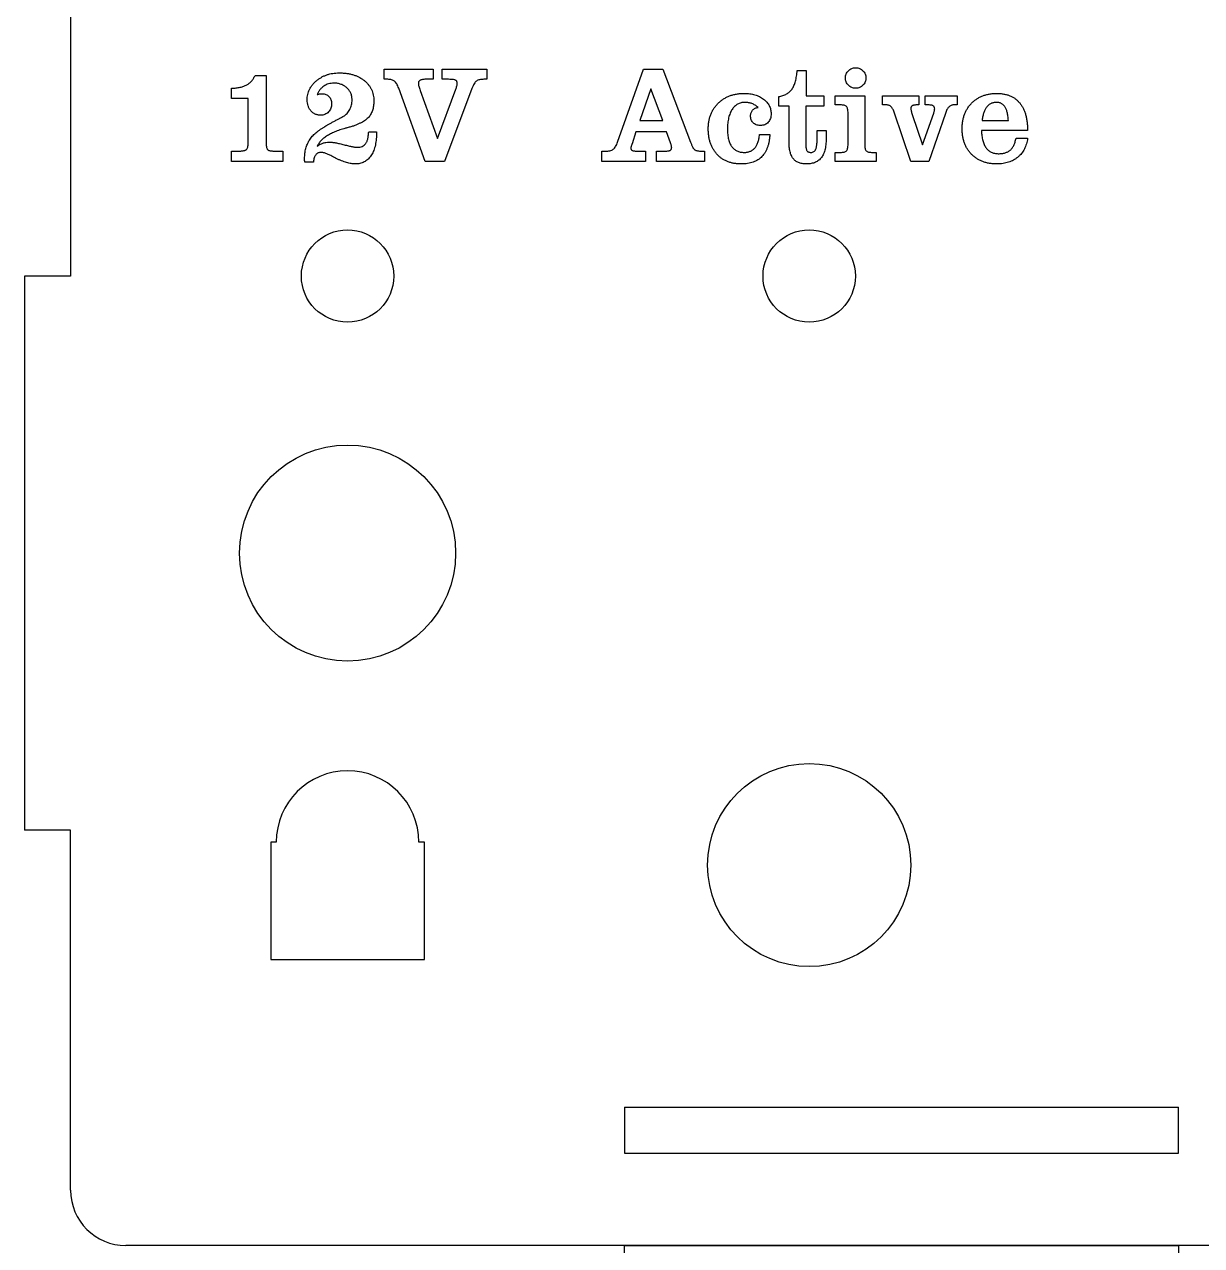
# Model space of a CAD drawing. Header units: millimetres. Extents: x 9 to 348, y 407 to 812.
# Drawn here: x 8.9 to 72.7, y 547.4 to 613.5 of the extents above; entities that cross this region are included whole.
import ezdxf

# ---------------------------------------------------------------- set-up
doc = ezdxf.new("R2010")
doc.units = ezdxf.units.MM

# ---------------------------------------------------------------- blocks, each defined once
blk = doc.blocks.new('7-Box Middle')
at = {"color": 179, "linetype": 'Continuous', "lineweight": 25}
for p, q in [((32.5, 67.5), (32.5, 70)), ((32.5, 70), (62.5, 70)), ((62.5, 70), (62.5, 67.5))]:
    blk.add_line(p, q, dxfattribs=at)
blk = doc.blocks.new('6-Box Front')
at = {"color": 179, "linetype": 'Continuous', "lineweight": 25}
for p, q in [((2.5, 67.5), (2.5, 52.5)), ((19.479, 63.709), (22.127, 63.709)), ((19.479, 63.153), (19.479, 63.709)), ((22.127, 63.709), (22.127, 63.153)), ((22.629, 63.709), (25.035, 63.709)), ((22.629, 63.153), (22.629, 63.709)), ((25.035, 63.709), (25.035, 63.153)), ((32.126, 59.756), (33.523, 63.709)), ((33.523, 63.709), (34.574, 63.709)), ((34.574, 63.709), (36.069, 59.756)), ((41.846, 63.639), (42.326, 63.639)), ((42.326, 63.639), (42.326, 62.25)), ((12.492, 63.361), (13.09, 63.361)), ((13.09, 63.361), (13.09, 59.693)), ((19.679, 63.153), (19.479, 63.153)), ((22.127, 63.153), (21.738, 63.153)), ((22.963, 63.153), (22.629, 63.153)), ((25.035, 63.153), (24.884, 63.153)), ((11.215, 62.111), (11.215, 62.667)), ((21.701, 58.709), (20.267, 62.671)), ((21.426, 62.555), (22.361, 59.955)), ((22.361, 59.955), (23.362, 62.614)), ((24.236, 62.657), (22.743, 58.709)), ((33.917, 62.636), (33.326, 60.931)), ((34.566, 60.931), (33.917, 62.636)), ((40.852, 61.695), (40.852, 62.216)), ((42.326, 62.25), (43.283, 62.25)), ((43.283, 62.25), (43.283, 61.695)), ((43.908, 62.25), (45.505, 62.25)), ((43.908, 61.764), (43.908, 62.25)), ((45.505, 62.25), (45.505, 59.652)), ((46.477, 62.25), (48.427, 62.25)), ((46.477, 61.764), (46.477, 62.25)), ((48.427, 62.25), (48.427, 61.764)), ((48.778, 62.25), (50.505, 62.25)), ((48.778, 61.764), (48.778, 62.25)), ((50.505, 62.25), (50.505, 61.764)), ((12.118, 62.111), (11.215, 62.111)), ((12.118, 59.708), (12.118, 62.111)), ((41.408, 61.695), (40.852, 61.695)), ((41.408, 59.775), (41.408, 61.695)), ((42.31, 61.695), (42.31, 59.662)), ((43.283, 61.695), (42.31, 61.695)), ((44.193, 61.764), (43.908, 61.764)), ((46.695, 61.764), (46.477, 61.764)), ((48.427, 61.764), (48.304, 61.764)), ((48.962, 61.764), (48.778, 61.764)), ((50.505, 61.764), (50.321, 61.764)), ((33.326, 60.931), (34.566, 60.931)), ((44.602, 59.652), (44.602, 61.312)), ((48.005, 58.709), (47.095, 61.381)), ((48.075, 61.252), (48.641, 59.608)), ((48.641, 59.608), (49.244, 61.322)), ((49.871, 61.307), (48.977, 58.709)), ((51.859, 60.931), (53.283, 60.931)), ((17.485, 60.526), (17.463, 60.523)), ((18.646, 60.306), (19.062, 60.306)), ((19.062, 60.306), (19.062, 60.212)), ((33.119, 60.306), (32.903, 59.667)), ((34.77, 60.306), (33.119, 60.306)), ((34.986, 59.708), (34.77, 60.306)), ((42.935, 60.375), (43.412, 60.375)), ((42.935, 60.165), (42.935, 60.375)), ((54.324, 60.375), (51.824, 60.375)), ((39.81, 60.167), (40.366, 60.167)), ((53.699, 59.959), (54.324, 59.959)), ((11.215, 59.264), (11.545, 59.264)), ((11.215, 58.709), (11.215, 59.264)), ((13.611, 59.264), (13.993, 59.264)), ((13.993, 59.264), (13.993, 58.709)), ((31.269, 59.264), (31.459, 59.264)), ((31.269, 58.709), (31.269, 59.264)), ((33.246, 59.264), (33.633, 59.264)), ((33.633, 59.264), (33.633, 58.709)), ((34.231, 59.264), (34.636, 59.264)), ((34.231, 58.709), (34.231, 59.264)), ((36.674, 59.264), (36.824, 59.264)), ((36.824, 59.264), (36.824, 58.709)), ((43.908, 59.195), (44.193, 59.195)), ((43.908, 58.709), (43.908, 59.195)), ((45.927, 59.195), (46.13, 59.195)), ((46.13, 59.195), (46.13, 58.709)), ((13.993, 58.709), (11.215, 58.709)), ((15.65, 58.672), (15.183, 58.672)), ((22.743, 58.709), (21.701, 58.709)), ((33.633, 58.709), (31.269, 58.709)), ((36.824, 58.709), (34.231, 58.709)), ((46.13, 58.709), (43.908, 58.709)), ((48.977, 58.709), (48.005, 58.709)), ((0, 52.5), (0, 22.5)), ((2.5, 52.5), (0, 52.5)), ((2.5, 22.5), (0, 22.5)), ((2.5, 3), (2.5, 22.5)), ((13.64, 21.85), (13.34, 21.85)), ((13.34, 21.85), (13.34, 15.5)), ((21.66, 21.85), (21.36, 21.85)), ((21.66, 15.5), (21.66, 21.85)), ((13.34, 15.5), (21.66, 15.5)), ((32.5, 7.5), (62.5, 7.5)), ((32.5, 7.5), (32.5, 5)), ((62.5, 5), (62.5, 7.5)), ((32.5, 5), (62.5, 5)), ((209.5, 0), (5.5, 0))]:
    blk.add_line(p, q, dxfattribs=at)
for centre, radius in [((17.5, 52.5), 2.5), ((42.5, 52.5), 2.5), ((17.5, 37.5), 5.85), ((42.5, 20.605), 5.5)]:
    blk.add_circle(centre, radius, dxfattribs=at)
for centre, radius, start, end in [((17.5, 21.85), 3.86, 0, 180), ((5.5, 3), 3, 180, 270)]:
    blk.add_arc(centre, radius, start, end, dxfattribs=at)
for points, knots in [([(15.312, 62.046), (15.314, 62.096), (15.316, 62.193), (15.341, 62.336), (15.38, 62.473), (15.437, 62.604), (15.506, 62.732), (15.594, 62.852), (15.697, 62.967), (15.813, 63.075), (15.941, 63.174), (16.078, 63.261), (16.222, 63.336), (16.373, 63.397), (16.532, 63.444), (16.698, 63.475), (16.87, 63.497), (16.988, 63.499), (17.048, 63.5)], [0, 0, 0, 0, 0.058751, 0.116058, 0.172177, 0.228826, 0.285982, 0.345011, 0.40581, 0.469604, 0.534496, 0.598886, 0.662945, 0.727596, 0.792845, 0.859685, 0.928769, 1, 1, 1, 1]), ([(17.048, 63.5), (17.117, 63.499), (17.253, 63.497), (17.451, 63.477), (17.638, 63.445), (17.815, 63.4), (17.981, 63.339), (18.137, 63.268), (18.281, 63.182), (18.413, 63.084), (18.533, 62.976), (18.638, 62.859), (18.727, 62.732), (18.798, 62.596), (18.856, 62.453), (18.895, 62.301), (18.92, 62.14), (18.922, 62.03), (18.924, 61.974)], [0, 0, 0, 0, 0.07662, 0.149568, 0.21921, 0.286349, 0.350824, 0.413282, 0.474984, 0.535455, 0.594751, 0.652387, 0.70882, 0.764849, 0.821067, 0.878826, 0.938112, 1, 1, 1, 1]), ([(40.852, 62.216), (40.891, 62.223), (40.968, 62.238), (41.078, 62.272), (41.181, 62.31), (41.275, 62.358), (41.361, 62.413), (41.439, 62.477), (41.51, 62.546), (41.573, 62.626), (41.628, 62.715), (41.678, 62.814), (41.722, 62.924), (41.758, 63.046), (41.789, 63.178), (41.815, 63.322), (41.835, 63.477), (41.842, 63.584), (41.846, 63.639)], [0, 0, 0, 0, 0.06266, 0.1224482, 0.1795674, 0.2348911, 0.2882504, 0.3402744, 0.3920378, 0.4441483, 0.4984646, 0.556326, 0.6179705, 0.6843899, 0.754997, 0.831688, 0.9129121, 1, 1, 1, 1]), ([(44.463, 63.226), (44.465, 63.263), (44.468, 63.337), (44.5, 63.441), (44.55, 63.537), (44.619, 63.621), (44.702, 63.691), (44.798, 63.741), (44.902, 63.773), (44.976, 63.776), (45.013, 63.778)], [0, 0, 0, 0, 0.1291634, 0.25289, 0.3741448, 0.5001895, 0.6252709, 0.74711, 0.8708366, 1, 1, 1, 1]), ([(45.013, 63.778), (45.051, 63.777), (45.126, 63.773), (45.232, 63.741), (45.329, 63.69), (45.414, 63.621), (45.485, 63.537), (45.538, 63.442), (45.569, 63.337), (45.573, 63.263), (45.574, 63.226)], [0, 0, 0, 0, 0.1304136, 0.2541633, 0.3759484, 0.501766, 0.6282089, 0.7494899, 0.8720521, 1, 1, 1, 1]), ([(11.215, 62.667), (11.258, 62.669), (11.342, 62.673), (11.464, 62.685), (11.578, 62.702), (11.685, 62.722), (11.785, 62.747), (11.877, 62.777), (11.962, 62.811), (12.065, 62.861), (12.182, 62.939), (12.305, 63.058), (12.412, 63.198), (12.465, 63.306), (12.492, 63.361)], [0, 0, 0, 0, 0.083652, 0.162626, 0.237058, 0.307799, 0.373666, 0.436467, 0.495368, 0.550917, 0.658742, 0.767441, 0.880703, 1, 1, 1, 1]), ([(16.76, 62.945), (16.709, 62.943), (16.61, 62.939), (16.466, 62.91), (16.333, 62.859), (16.212, 62.789), (16.103, 62.701), (16.006, 62.594), (15.923, 62.469), (15.88, 62.376), (15.858, 62.329)], [0, 0, 0, 0, 0.130721, 0.255353, 0.375974, 0.495364, 0.615277, 0.737315, 0.864982, 1, 1, 1, 1]), ([(17.743, 62.041), (17.742, 62.073), (17.741, 62.136), (17.727, 62.229), (17.706, 62.318), (17.676, 62.401), (17.635, 62.48), (17.589, 62.556), (17.532, 62.625), (17.467, 62.691), (17.396, 62.75), (17.32, 62.803), (17.238, 62.846), (17.152, 62.882), (17.061, 62.911), (16.965, 62.93), (16.864, 62.942), (16.795, 62.944), (16.76, 62.945)], [0, 0, 0, 0, 0.064602, 0.126849, 0.187349, 0.246761, 0.305133, 0.364088, 0.423884, 0.485929, 0.548227, 0.609773, 0.67141, 0.733492, 0.796562, 0.861695, 0.929602, 1, 1, 1, 1]), ([(20.267, 62.671), (20.25, 62.714), (20.219, 62.795), (20.165, 62.902), (20.105, 62.987), (20.041, 63.053), (19.967, 63.099), (19.882, 63.132), (19.784, 63.15), (19.715, 63.152), (19.679, 63.153)], [0, 0, 0, 0, 0.166872, 0.311589, 0.435543, 0.541137, 0.641807, 0.750057, 0.867463, 1, 1, 1, 1]), ([(21.738, 63.153), (21.705, 63.153), (21.644, 63.152), (21.558, 63.142), (21.488, 63.126), (21.431, 63.103), (21.388, 63.072), (21.359, 63.033), (21.339, 62.986), (21.338, 62.952), (21.337, 62.934)], [0, 0, 0, 0, 0.19366, 0.356761, 0.497596, 0.611691, 0.710998, 0.801048, 0.896375, 1, 1, 1, 1]), ([(21.337, 62.934), (21.338, 62.91), (21.341, 62.855), (21.36, 62.768), (21.388, 62.666), (21.413, 62.594), (21.426, 62.555)], [0, 0, 0, 0, 0.186701, 0.416138, 0.687159, 1, 1, 1, 1]), ([(23.439, 62.942), (23.438, 62.96), (23.437, 62.996), (23.417, 63.044), (23.387, 63.083), (23.341, 63.112), (23.278, 63.13), (23.195, 63.145), (23.087, 63.151), (23.007, 63.152), (22.963, 63.153)], [0, 0, 0, 0, 0.094573, 0.179907, 0.260033, 0.343978, 0.449027, 0.593461, 0.776624, 1, 1, 1, 1]), ([(23.362, 62.614), (23.373, 62.643), (23.396, 62.701), (23.418, 62.788), (23.434, 62.868), (23.437, 62.919), (23.439, 62.942)], [0, 0, 0, 0, 0.277068, 0.549398, 0.797282, 1, 1, 1, 1]), ([(24.884, 63.153), (24.842, 63.152), (24.763, 63.151), (24.653, 63.134), (24.56, 63.105), (24.479, 63.062), (24.411, 62.998), (24.348, 62.908), (24.29, 62.792), (24.255, 62.705), (24.236, 62.657)], [0, 0, 0, 0, 0.140612, 0.263257, 0.371264, 0.46666, 0.565232, 0.684899, 0.829522, 1, 1, 1, 1]), ([(45.013, 62.667), (44.976, 62.669), (44.903, 62.672), (44.8, 62.705), (44.704, 62.756), (44.62, 62.828), (44.55, 62.913), (44.5, 63.01), (44.468, 63.115), (44.465, 63.188), (44.463, 63.226)], [0, 0, 0, 0, 0.127378, 0.24975, 0.371074, 0.498179, 0.624655, 0.748179, 0.871382, 1, 1, 1, 1]), ([(45.574, 63.226), (45.573, 63.188), (45.569, 63.115), (45.537, 63.009), (45.486, 62.912), (45.413, 62.828), (45.329, 62.756), (45.232, 62.705), (45.126, 62.672), (45.051, 62.669), (45.013, 62.667)], [0, 0, 0, 0, 0.127305, 0.249251, 0.37209, 0.49884, 0.62559, 0.746763, 0.870242, 1, 1, 1, 1]), ([(15.858, 62.329), (15.878, 62.335), (15.918, 62.347), (15.98, 62.359), (16.046, 62.367), (16.092, 62.367), (16.115, 62.368)], [0, 0, 0, 0, 0.237892, 0.474913, 0.729918, 1, 1, 1, 1]), ([(16.115, 62.368), (16.153, 62.366), (16.225, 62.363), (16.327, 62.335), (16.417, 62.291), (16.493, 62.226), (16.556, 62.149), (16.601, 62.057), (16.627, 61.953), (16.63, 61.879), (16.632, 61.841)], [0, 0, 0, 0, 0.13482, 0.259234, 0.377709, 0.496343, 0.615162, 0.735972, 0.862578, 1, 1, 1, 1]), ([(37.033, 60.474), (37.034, 60.543), (37.038, 60.679), (37.063, 60.877), (37.105, 61.066), (37.164, 61.245), (37.24, 61.414), (37.333, 61.572), (37.443, 61.721), (37.569, 61.859), (37.708, 61.983), (37.858, 62.093), (38.02, 62.184), (38.191, 62.259), (38.373, 62.318), (38.564, 62.359), (38.766, 62.384), (38.903, 62.388), (38.974, 62.389)], [0, 0, 0, 0, 0.067668, 0.132603, 0.195376, 0.256493, 0.316694, 0.376189, 0.436436, 0.49732, 0.558493, 0.618818, 0.679055, 0.739759, 0.801548, 0.865283, 0.931271, 1, 1, 1, 1]), ([(38.974, 62.389), (39.026, 62.389), (39.128, 62.388), (39.278, 62.371), (39.421, 62.348), (39.556, 62.313), (39.685, 62.27), (39.806, 62.217), (39.919, 62.152), (40.025, 62.08), (40.122, 62.001), (40.205, 61.914), (40.276, 61.824), (40.335, 61.728), (40.38, 61.626), (40.411, 61.52), (40.432, 61.409), (40.434, 61.333), (40.435, 61.294)], [0, 0, 0, 0, 0.076809, 0.150767, 0.221593, 0.290391, 0.356824, 0.421518, 0.485271, 0.548568, 0.610283, 0.668732, 0.724942, 0.779993, 0.834184, 0.888166, 0.943391, 1, 1, 1, 1]), ([(50.783, 60.477), (50.784, 60.547), (50.786, 60.684), (50.812, 60.884), (50.852, 61.074), (50.907, 61.253), (50.98, 61.422), (51.069, 61.581), (51.173, 61.729), (51.294, 61.865), (51.426, 61.989), (51.572, 62.095), (51.726, 62.188), (51.893, 62.261), (52.068, 62.319), (52.254, 62.36), (52.451, 62.384), (52.586, 62.387), (52.654, 62.389)], [0, 0, 0, 0, 0.069517, 0.136264, 0.200296, 0.262118, 0.3229, 0.382685, 0.442606, 0.50305, 0.563416, 0.622883, 0.68227, 0.742208, 0.80322, 0.866274, 0.931548, 1, 1, 1, 1]), ([(52.654, 62.389), (52.72, 62.388), (52.849, 62.386), (53.035, 62.36), (53.21, 62.32), (53.372, 62.264), (53.522, 62.19), (53.661, 62.103), (53.786, 61.996), (53.9, 61.875), (54, 61.738), (54.087, 61.587), (54.161, 61.42), (54.222, 61.239), (54.268, 61.044), (54.299, 60.834), (54.321, 60.609), (54.323, 60.455), (54.324, 60.375)], [0, 0, 0, 0, 0.066304, 0.129115, 0.188898, 0.246347, 0.301865, 0.356701, 0.411469, 0.466842, 0.523343, 0.581726, 0.642677, 0.706453, 0.773469, 0.844572, 0.919882, 1, 1, 1, 1]), ([(16.031, 61.209), (16.005, 61.209), (15.955, 61.21), (15.883, 61.223), (15.813, 61.241), (15.746, 61.266), (15.683, 61.3), (15.623, 61.34), (15.567, 61.389), (15.496, 61.462), (15.421, 61.568), (15.359, 61.714), (15.319, 61.875), (15.315, 61.988), (15.312, 62.046)], [0, 0, 0, 0, 0.061604, 0.121303, 0.179527, 0.236847, 0.294671, 0.352955, 0.412179, 0.474364, 0.599268, 0.726039, 0.858047, 1, 1, 1, 1]), ([(16.632, 61.841), (16.63, 61.797), (16.626, 61.71), (16.596, 61.586), (16.541, 61.477), (16.468, 61.382), (16.379, 61.304), (16.274, 61.249), (16.157, 61.214), (16.074, 61.21), (16.031, 61.209)], [0, 0, 0, 0, 0.136673, 0.264532, 0.386871, 0.508486, 0.628614, 0.746531, 0.868845, 1, 1, 1, 1]), ([(17.278, 61.149), (17.313, 61.172), (17.383, 61.217), (17.475, 61.304), (17.554, 61.403), (17.621, 61.514), (17.675, 61.636), (17.714, 61.765), (17.739, 61.9), (17.742, 61.993), (17.743, 62.041)], [0, 0, 0, 0, 0.119318, 0.237556, 0.357891, 0.481014, 0.607529, 0.734782, 0.864683, 1, 1, 1, 1]), ([(18.924, 61.974), (18.922, 61.927), (18.92, 61.835), (18.907, 61.701), (18.881, 61.576), (18.848, 61.458), (18.803, 61.348), (18.749, 61.245), (18.684, 61.151), (18.61, 61.064), (18.521, 60.984), (18.419, 60.906), (18.301, 60.835), (18.167, 60.766), (18.019, 60.7), (17.855, 60.637), (17.675, 60.579), (17.55, 60.544), (17.485, 60.526)], [0, 0, 0, 0, 0.062865, 0.122632, 0.179303, 0.233598, 0.286271, 0.337719, 0.388116, 0.438484, 0.490817, 0.547356, 0.609181, 0.67553, 0.747997, 0.82571, 0.910062, 1, 1, 1, 1]), ([(39.017, 61.903), (38.981, 61.902), (38.911, 61.901), (38.808, 61.881), (38.711, 61.853), (38.621, 61.809), (38.537, 61.756), (38.458, 61.69), (38.387, 61.611), (38.321, 61.522), (38.263, 61.422), (38.212, 61.312), (38.17, 61.193), (38.135, 61.064), (38.107, 60.926), (38.088, 60.779), (38.077, 60.622), (38.075, 60.514), (38.074, 60.459)], [0, 0, 0, 0, 0.055593, 0.109167, 0.161328, 0.212253, 0.263439, 0.316003, 0.370781, 0.427766, 0.487594, 0.550071, 0.614997, 0.683566, 0.756269, 0.833208, 0.914163, 1, 1, 1, 1]), ([(39.729, 61.633), (39.702, 61.656), (39.65, 61.7), (39.566, 61.754), (39.482, 61.802), (39.396, 61.84), (39.308, 61.868), (39.215, 61.889), (39.118, 61.901), (39.051, 61.902), (39.017, 61.903)], [0, 0, 0, 0, 0.134599, 0.263187, 0.385977, 0.504444, 0.622886, 0.744151, 0.869007, 1, 1, 1, 1]), ([(39.324, 61.178), (39.325, 61.207), (39.327, 61.263), (39.35, 61.344), (39.385, 61.418), (39.434, 61.485), (39.495, 61.543), (39.565, 61.588), (39.644, 61.619), (39.7, 61.628), (39.729, 61.633)], [0, 0, 0, 0, 0.1286552, 0.2515662, 0.3721379, 0.4965416, 0.6217483, 0.7451731, 0.8691096, 1, 1, 1, 1]), ([(44.602, 61.312), (44.601, 61.356), (44.599, 61.437), (44.586, 61.544), (44.561, 61.626), (44.524, 61.687), (44.465, 61.723), (44.392, 61.749), (44.299, 61.761), (44.231, 61.763), (44.193, 61.764)], [0, 0, 0, 0, 0.182582, 0.32941, 0.443384, 0.531005, 0.615338, 0.7195, 0.845571, 1, 1, 1, 1]), ([(47.095, 61.381), (47.083, 61.413), (47.06, 61.474), (47.021, 61.556), (46.978, 61.623), (46.93, 61.675), (46.879, 61.716), (46.823, 61.745), (46.76, 61.761), (46.717, 61.763), (46.695, 61.764)], [0, 0, 0, 0, 0.172247, 0.324352, 0.457024, 0.572884, 0.679124, 0.78324, 0.888682, 1, 1, 1, 1]), ([(48.304, 61.764), (48.281, 61.764), (48.237, 61.763), (48.176, 61.754), (48.123, 61.74), (48.08, 61.72), (48.046, 61.693), (48.021, 61.661), (48.007, 61.62), (48.005, 61.591), (48.005, 61.577)], [0, 0, 0, 0, 0.176783, 0.330471, 0.462957, 0.58082, 0.685198, 0.784092, 0.88808, 1, 1, 1, 1]), ([(48.005, 61.577), (48.006, 61.557), (48.008, 61.512), (48.021, 61.438), (48.045, 61.35), (48.065, 61.286), (48.075, 61.252)], [0, 0, 0, 0, 0.179606, 0.403958, 0.676494, 1, 1, 1, 1]), ([(49.294, 61.561), (49.293, 61.578), (49.291, 61.61), (49.276, 61.654), (49.251, 61.691), (49.214, 61.719), (49.166, 61.74), (49.109, 61.754), (49.039, 61.762), (48.989, 61.764), (48.962, 61.764)], [0, 0, 0, 0, 0.113494, 0.214329, 0.312992, 0.412595, 0.525665, 0.660123, 0.815892, 1, 1, 1, 1]), ([(49.244, 61.322), (49.252, 61.343), (49.266, 61.385), (49.281, 61.447), (49.292, 61.505), (49.293, 61.543), (49.294, 61.561)], [0, 0, 0, 0, 0.2788919, 0.5377134, 0.7791201, 1, 1, 1, 1]), ([(50.321, 61.764), (50.297, 61.763), (50.249, 61.761), (50.179, 61.739), (50.115, 61.704), (50.057, 61.653), (50.003, 61.589), (49.955, 61.509), (49.909, 61.414), (49.884, 61.344), (49.871, 61.307)], [0, 0, 0, 0, 0.105927, 0.209546, 0.313858, 0.423342, 0.542905, 0.677944, 0.830071, 1, 1, 1, 1]), ([(52.628, 61.903), (52.603, 61.902), (52.552, 61.9), (52.479, 61.89), (52.409, 61.87), (52.343, 61.843), (52.281, 61.807), (52.222, 61.765), (52.168, 61.713), (52.116, 61.656), (52.07, 61.59), (52.026, 61.518), (51.989, 61.437), (51.954, 61.351), (51.923, 61.256), (51.898, 61.154), (51.874, 61.045), (51.864, 60.97), (51.859, 60.931)], [0, 0, 0, 0, 0.0564598, 0.1102436, 0.1630278, 0.2146345, 0.2665335, 0.3194191, 0.3739015, 0.4301432, 0.4887504, 0.5507039, 0.6149794, 0.6833882, 0.7559509, 0.8329763, 0.9141029, 1, 1, 1, 1]), ([(53.283, 60.931), (53.28, 60.971), (53.274, 61.05), (53.26, 61.164), (53.243, 61.269), (53.221, 61.366), (53.195, 61.454), (53.166, 61.534), (53.132, 61.605), (53.095, 61.669), (53.052, 61.724), (53.006, 61.773), (52.954, 61.813), (52.897, 61.846), (52.837, 61.872), (52.771, 61.891), (52.701, 61.902), (52.653, 61.903), (52.628, 61.903)], [0, 0, 0, 0, 0.092805, 0.180192, 0.261392, 0.336734, 0.406511, 0.470798, 0.530278, 0.58623, 0.639258, 0.689499, 0.739556, 0.788426, 0.838749, 0.889462, 0.943781, 1, 1, 1, 1]), ([(16.273, 60.59), (16.311, 60.615), (16.393, 60.668), (16.526, 60.744), (16.673, 60.827), (16.804, 60.896), (16.911, 60.952), (16.985, 60.99), (17.052, 61.027), (17.111, 61.057), (17.163, 61.086), (17.208, 61.11), (17.246, 61.13), (17.268, 61.143), (17.278, 61.149)], [0, 0, 0, 0, 0.119609, 0.252781, 0.399764, 0.560149, 0.639902, 0.713327, 0.778758, 0.837419, 0.88892, 0.932818, 0.97039, 1, 1, 1, 1]), ([(39.849, 60.653), (39.811, 60.655), (39.738, 60.657), (39.634, 60.685), (39.543, 60.731), (39.464, 60.792), (39.401, 60.871), (39.356, 60.963), (39.328, 61.067), (39.326, 61.14), (39.324, 61.178)], [0, 0, 0, 0, 0.1363555, 0.2623045, 0.3810167, 0.4999265, 0.6178237, 0.7376955, 0.8636445, 1, 1, 1, 1]), ([(40.435, 61.294), (40.434, 61.248), (40.431, 61.159), (40.4, 61.032), (40.35, 60.92), (40.279, 60.825), (40.193, 60.747), (40.09, 60.692), (39.974, 60.659), (39.892, 60.655), (39.849, 60.653)], [0, 0, 0, 0, 0.14217, 0.27331, 0.396274, 0.51594, 0.632888, 0.748902, 0.869895, 1, 1, 1, 1]), ([(15.174, 58.87), (15.175, 58.918), (15.176, 59.011), (15.188, 59.149), (15.209, 59.282), (15.238, 59.409), (15.275, 59.531), (15.321, 59.647), (15.374, 59.76), (15.436, 59.866), (15.507, 59.97), (15.589, 60.068), (15.679, 60.164), (15.779, 60.256), (15.888, 60.346), (16.008, 60.43), (16.136, 60.514), (16.227, 60.564), (16.273, 60.59)], [0, 0, 0, 0, 0.065809, 0.129818, 0.191816, 0.252108, 0.310881, 0.368599, 0.425872, 0.482799, 0.540184, 0.599396, 0.660137, 0.723031, 0.787967, 0.855969, 0.926446, 1, 1, 1, 1]), ([(17.463, 60.523), (17.41, 60.509), (17.306, 60.481), (17.155, 60.434), (17.011, 60.385), (16.875, 60.335), (16.746, 60.282), (16.627, 60.225), (16.514, 60.167), (16.41, 60.105), (16.312, 60.042), (16.222, 59.976), (16.142, 59.906), (16.067, 59.836), (16.001, 59.762), (15.944, 59.685), (15.893, 59.606), (15.865, 59.551), (15.852, 59.524)], [0, 0, 0, 0, 0.084583, 0.165366, 0.242795, 0.31746, 0.388399, 0.455952, 0.521013, 0.583001, 0.641981, 0.69917, 0.75349, 0.805718, 0.856437, 0.905629, 0.953066, 1, 1, 1, 1]), ([(19.062, 60.212), (19.062, 60.149), (19.06, 60.026), (19.046, 59.847), (19.023, 59.679), (18.989, 59.522), (18.947, 59.375), (18.895, 59.239), (18.833, 59.115), (18.762, 59.001), (18.681, 58.9), (18.594, 58.81), (18.498, 58.737), (18.395, 58.674), (18.283, 58.628), (18.164, 58.594), (18.038, 58.573), (17.95, 58.571), (17.906, 58.57)], [0, 0, 0, 0, 0.083421, 0.162751, 0.237313, 0.308382, 0.375274, 0.439452, 0.500542, 0.559985, 0.61695, 0.671517, 0.724821, 0.777264, 0.83032, 0.884636, 0.940976, 1, 1, 1, 1]), ([(18.026, 59.473), (18.074, 59.474), (18.165, 59.478), (18.29, 59.515), (18.396, 59.574), (18.466, 59.645), (18.51, 59.714), (18.54, 59.775), (18.567, 59.843), (18.59, 59.92), (18.609, 60.005), (18.625, 60.098), (18.639, 60.199), (18.643, 60.269), (18.646, 60.306)], [0, 0, 0, 0, 0.121906, 0.229365, 0.329136, 0.427406, 0.479995, 0.536795, 0.599175, 0.666436, 0.740109, 0.820453, 0.906754, 1, 1, 1, 1]), ([(38.814, 58.57), (38.747, 58.571), (38.617, 58.573), (38.427, 58.6), (38.247, 58.639), (38.078, 58.696), (37.919, 58.767), (37.772, 58.857), (37.634, 58.961), (37.51, 59.083), (37.397, 59.216), (37.3, 59.364), (37.217, 59.521), (37.15, 59.691), (37.096, 59.87), (37.06, 60.062), (37.037, 60.264), (37.034, 60.403), (37.033, 60.474)], [0, 0, 0, 0, 0.0681443, 0.132748, 0.1949901, 0.2551681, 0.3138091, 0.3719489, 0.4302551, 0.4890864, 0.5486569, 0.6078681, 0.6681271, 0.7295751, 0.7929304, 0.858911, 0.9278096, 1, 1, 1, 1]), ([(38.074, 60.459), (38.075, 60.408), (38.076, 60.309), (38.087, 60.165), (38.104, 60.031), (38.129, 59.907), (38.159, 59.792), (38.199, 59.689), (38.244, 59.594), (38.298, 59.509), (38.359, 59.435), (38.426, 59.371), (38.501, 59.315), (38.583, 59.272), (38.672, 59.237), (38.769, 59.212), (38.872, 59.198), (38.943, 59.196), (38.979, 59.195)], [0, 0, 0, 0, 0.086458, 0.168222, 0.244261, 0.315556, 0.382335, 0.444615, 0.503839, 0.55979, 0.613794, 0.666261, 0.718004, 0.770112, 0.824074, 0.879833, 0.938007, 1, 1, 1, 1]), ([(43.412, 60.375), (43.413, 60.355), (43.416, 60.312), (43.42, 60.241), (43.422, 60.154), (43.422, 60.089), (43.421, 60.052)], [0, 0, 0, 0, 0.191592, 0.399723, 0.657992, 1, 1, 1, 1]), ([(52.665, 58.57), (52.595, 58.571), (52.459, 58.573), (52.259, 58.6), (52.07, 58.639), (51.893, 58.697), (51.726, 58.769), (51.57, 58.859), (51.425, 58.965), (51.291, 59.086), (51.172, 59.222), (51.067, 59.369), (50.979, 59.527), (50.907, 59.697), (50.851, 59.876), (50.811, 60.067), (50.786, 60.269), (50.784, 60.407), (50.783, 60.477)], [0, 0, 0, 0, 0.0692526, 0.1353901, 0.1988284, 0.2602901, 0.3201836, 0.3792938, 0.4383223, 0.4979738, 0.5576813, 0.6170823, 0.6766399, 0.7370497, 0.7990851, 0.8632249, 0.9300307, 1, 1, 1, 1]), ([(51.824, 60.375), (51.827, 60.326), (51.831, 60.23), (51.847, 60.091), (51.867, 59.961), (51.897, 59.84), (51.932, 59.728), (51.972, 59.624), (52.022, 59.531), (52.076, 59.445), (52.137, 59.37), (52.205, 59.304), (52.278, 59.249), (52.358, 59.204), (52.443, 59.167), (52.534, 59.143), (52.632, 59.129), (52.698, 59.127), (52.732, 59.125)], [0, 0, 0, 0, 0.085166, 0.165661, 0.241713, 0.313127, 0.380553, 0.444516, 0.505193, 0.563113, 0.618666, 0.672602, 0.725739, 0.777535, 0.830481, 0.884926, 0.941154, 1, 1, 1, 1]), ([(11.545, 59.264), (11.575, 59.264), (11.632, 59.264), (11.713, 59.269), (11.785, 59.276), (11.849, 59.283), (11.904, 59.296), (11.951, 59.309), (11.989, 59.325), (12.03, 59.352), (12.069, 59.403), (12.097, 59.484), (12.115, 59.588), (12.117, 59.666), (12.118, 59.708)], [0, 0, 0, 0, 0.103264, 0.195459, 0.279145, 0.353216, 0.416906, 0.472792, 0.519023, 0.559393, 0.638084, 0.734191, 0.854254, 1, 1, 1, 1]), ([(13.09, 59.693), (13.091, 59.651), (13.093, 59.574), (13.107, 59.472), (13.131, 59.393), (13.164, 59.344), (13.2, 59.32), (13.234, 59.305), (13.277, 59.292), (13.327, 59.281), (13.387, 59.275), (13.454, 59.268), (13.53, 59.265), (13.583, 59.264), (13.611, 59.264)], [0, 0, 0, 0, 0.154684, 0.278909, 0.376654, 0.45221, 0.489219, 0.534148, 0.588046, 0.650225, 0.723459, 0.805736, 0.896963, 1, 1, 1, 1]), ([(15.852, 59.524), (15.901, 59.559), (15.998, 59.627), (16.158, 59.698), (16.326, 59.743), (16.442, 59.748), (16.501, 59.75)], [0, 0, 0, 0, 0.259743, 0.504705, 0.748013, 1, 1, 1, 1]), ([(16.501, 59.75), (16.527, 59.75), (16.581, 59.749), (16.666, 59.742), (16.758, 59.731), (16.856, 59.716), (16.961, 59.696), (17.073, 59.672), (17.192, 59.644), (17.314, 59.612), (17.435, 59.579), (17.548, 59.551), (17.652, 59.527), (17.746, 59.508), (17.83, 59.492), (17.904, 59.481), (17.969, 59.474), (18.008, 59.473), (18.026, 59.473)], [0, 0, 0, 0, 0.0502802, 0.1048903, 0.1646352, 0.2289066, 0.2970889, 0.3706116, 0.4495147, 0.532479, 0.6147681, 0.6902788, 0.7583501, 0.8203682, 0.8750005, 0.9236704, 0.9650687, 1, 1, 1, 1]), ([(31.459, 59.264), (31.503, 59.265), (31.586, 59.268), (31.703, 59.285), (31.801, 59.316), (31.886, 59.362), (31.957, 59.429), (32.019, 59.518), (32.078, 59.628), (32.109, 59.711), (32.126, 59.756)], [0, 0, 0, 0, 0.147045, 0.275234, 0.387006, 0.48698, 0.589232, 0.706257, 0.843013, 1, 1, 1, 1]), ([(32.878, 59.59), (32.872, 59.573), (32.862, 59.543), (32.851, 59.501), (32.843, 59.467), (32.841, 59.447), (32.841, 59.438)], [0, 0, 0, 0, 0.334796, 0.606692, 0.833355, 1, 1, 1, 1]), ([(32.903, 59.667), (32.9, 59.656), (32.892, 59.63), (32.883, 59.605), (32.878, 59.59)], [0, 0, 0, 0, 0.419597, 1, 1, 1, 1]), ([(35.051, 59.461), (35.051, 59.475), (35.049, 59.506), (35.037, 59.559), (35.018, 59.627), (34.998, 59.678), (34.986, 59.708)], [0, 0, 0, 0, 0.169275, 0.362937, 0.626105, 1, 1, 1, 1]), ([(36.069, 59.756), (36.079, 59.728), (36.099, 59.674), (36.131, 59.6), (36.16, 59.534), (36.19, 59.476), (36.219, 59.428), (36.247, 59.388), (36.275, 59.356), (36.313, 59.326), (36.372, 59.299), (36.456, 59.279), (36.559, 59.266), (36.634, 59.265), (36.674, 59.264)], [0, 0, 0, 0, 0.10266, 0.196045, 0.279789, 0.352893, 0.41837, 0.473777, 0.522372, 0.562318, 0.642675, 0.741935, 0.86017, 1, 1, 1, 1]), ([(40.366, 60.167), (40.362, 60.103), (40.354, 59.978), (40.327, 59.797), (40.291, 59.628), (40.243, 59.472), (40.183, 59.328), (40.114, 59.196), (40.032, 59.076), (39.941, 58.969), (39.838, 58.874), (39.723, 58.793), (39.599, 58.723), (39.463, 58.666), (39.316, 58.623), (39.158, 58.592), (38.99, 58.574), (38.874, 58.571), (38.814, 58.57)], [0, 0, 0, 0, 0.076729, 0.148806, 0.216999, 0.281294, 0.342745, 0.401569, 0.458781, 0.514249, 0.568999, 0.624449, 0.680631, 0.738414, 0.798921, 0.862466, 0.929047, 1, 1, 1, 1]), ([(38.979, 59.195), (39.009, 59.195), (39.067, 59.196), (39.152, 59.209), (39.232, 59.227), (39.307, 59.252), (39.376, 59.287), (39.441, 59.327), (39.499, 59.377), (39.554, 59.432), (39.603, 59.497), (39.647, 59.568), (39.686, 59.649), (39.721, 59.737), (39.751, 59.833), (39.776, 59.937), (39.797, 60.049), (39.806, 60.127), (39.81, 60.167)], [0, 0, 0, 0, 0.062236, 0.121981, 0.178831, 0.23424, 0.287495, 0.340316, 0.39363, 0.447801, 0.504081, 0.563012, 0.624746, 0.690803, 0.761568, 0.835704, 0.915143, 1, 1, 1, 1]), ([(42.341, 58.57), (42.301, 58.57), (42.225, 58.572), (42.115, 58.587), (42.013, 58.607), (41.92, 58.641), (41.834, 58.68), (41.757, 58.731), (41.688, 58.79), (41.628, 58.858), (41.575, 58.937), (41.53, 59.026), (41.492, 59.125), (41.46, 59.234), (41.437, 59.355), (41.42, 59.486), (41.409, 59.627), (41.408, 59.725), (41.408, 59.775)], [0, 0, 0, 0, 0.0674478, 0.1304185, 0.1892418, 0.2455645, 0.2989489, 0.3507446, 0.4020545, 0.4533048, 0.506301, 0.5632717, 0.6235621, 0.6879469, 0.7579213, 0.8327825, 0.9134082, 1, 1, 1, 1]), ([(42.31, 59.662), (42.311, 59.62), (42.311, 59.543), (42.323, 59.438), (42.34, 59.355), (42.365, 59.291), (42.406, 59.247), (42.456, 59.215), (42.519, 59.198), (42.565, 59.196), (42.589, 59.195)], [0, 0, 0, 0, 0.201743, 0.368304, 0.502545, 0.604405, 0.692299, 0.783656, 0.884048, 1, 1, 1, 1]), ([(43.421, 60.052), (43.421, 59.989), (43.419, 59.868), (43.407, 59.692), (43.388, 59.53), (43.36, 59.382), (43.325, 59.246), (43.28, 59.124), (43.228, 59.016), (43.168, 58.92), (43.099, 58.836), (43.019, 58.766), (42.931, 58.704), (42.831, 58.655), (42.723, 58.616), (42.604, 58.589), (42.475, 58.573), (42.387, 58.571), (42.341, 58.57)], [0, 0, 0, 0, 0.08952, 0.172523, 0.249718, 0.321441, 0.38744, 0.448786, 0.505376, 0.558316, 0.609091, 0.659366, 0.710015, 0.76177, 0.816436, 0.873956, 0.934627, 1, 1, 1, 1]), ([(42.589, 59.195), (42.62, 59.197), (42.678, 59.201), (42.758, 59.239), (42.821, 59.302), (42.857, 59.373), (42.878, 59.443), (42.895, 59.51), (42.907, 59.589), (42.918, 59.68), (42.925, 59.784), (42.932, 59.9), (42.935, 60.028), (42.935, 60.118), (42.935, 60.165)], [0, 0, 0, 0, 0.079716, 0.152538, 0.227271, 0.310329, 0.360312, 0.420121, 0.489618, 0.571106, 0.661801, 0.763837, 0.876222, 1, 1, 1, 1]), ([(44.193, 59.195), (44.231, 59.196), (44.299, 59.197), (44.392, 59.212), (44.466, 59.235), (44.524, 59.274), (44.561, 59.336), (44.585, 59.419), (44.599, 59.527), (44.601, 59.607), (44.602, 59.652)], [0, 0, 0, 0, 0.153717, 0.27944, 0.382625, 0.467409, 0.555854, 0.67211, 0.81826, 1, 1, 1, 1]), ([(45.505, 59.652), (45.506, 59.607), (45.507, 59.528), (45.522, 59.42), (45.545, 59.337), (45.585, 59.275), (45.644, 59.237), (45.721, 59.212), (45.817, 59.198), (45.888, 59.196), (45.927, 59.195)], [0, 0, 0, 0, 0.177657, 0.320252, 0.434827, 0.522802, 0.609578, 0.714498, 0.844147, 1, 1, 1, 1]), ([(54.324, 59.959), (54.316, 59.906), (54.301, 59.803), (54.264, 59.654), (54.215, 59.513), (54.155, 59.381), (54.083, 59.258), (54.001, 59.142), (53.906, 59.036), (53.802, 58.939), (53.686, 58.853), (53.565, 58.775), (53.433, 58.713), (53.295, 58.661), (53.148, 58.619), (52.994, 58.59), (52.832, 58.573), (52.722, 58.571), (52.665, 58.57)], [0, 0, 0, 0, 0.066667, 0.130695, 0.192668, 0.252957, 0.312317, 0.37148, 0.430282, 0.490303, 0.550541, 0.610451, 0.670907, 0.732492, 0.796107, 0.861227, 0.929202, 1, 1, 1, 1]), ([(52.732, 59.125), (52.767, 59.126), (52.835, 59.127), (52.933, 59.136), (53.025, 59.151), (53.111, 59.171), (53.19, 59.198), (53.262, 59.232), (53.327, 59.271), (53.387, 59.316), (53.44, 59.37), (53.491, 59.429), (53.536, 59.498), (53.578, 59.575), (53.614, 59.659), (53.646, 59.752), (53.676, 59.852), (53.691, 59.922), (53.699, 59.959)], [0, 0, 0, 0, 0.073313, 0.1430415, 0.2080435, 0.270064, 0.3282406, 0.383899, 0.4373085, 0.4890614, 0.5414187, 0.5961482, 0.6539429, 0.7147395, 0.7796877, 0.848491, 0.9216767, 1, 1, 1, 1]), ([(15.183, 58.672), (15.182, 58.684), (15.179, 58.709), (15.175, 58.751), (15.175, 58.805), (15.174, 58.846), (15.174, 58.87)], [0, 0, 0, 0, 0.186685, 0.378244, 0.6346, 1, 1, 1, 1]), ([(16.069, 59.195), (16.039, 59.194), (15.982, 59.191), (15.902, 59.166), (15.832, 59.127), (15.775, 59.069), (15.729, 58.995), (15.693, 58.903), (15.666, 58.794), (15.656, 58.714), (15.65, 58.672)], [0, 0, 0, 0, 0.1191379, 0.2281247, 0.3319112, 0.4363218, 0.5495709, 0.6794151, 0.8286339, 1, 1, 1, 1]), ([(16.691, 58.972), (16.658, 58.99), (16.594, 59.024), (16.502, 59.069), (16.414, 59.107), (16.334, 59.14), (16.259, 59.163), (16.191, 59.181), (16.128, 59.193), (16.088, 59.194), (16.069, 59.195)], [0, 0, 0, 0, 0.167629, 0.323567, 0.46584, 0.595337, 0.713336, 0.819241, 0.915135, 1, 1, 1, 1]), ([(16.879, 58.871), (16.867, 58.878), (16.841, 58.891), (16.798, 58.915), (16.746, 58.942), (16.71, 58.962), (16.691, 58.972)], [0, 0, 0, 0, 0.188145, 0.419521, 0.689337, 1, 1, 1, 1]), ([(17.906, 58.57), (17.871, 58.571), (17.799, 58.572), (17.688, 58.587), (17.571, 58.612), (17.446, 58.644), (17.314, 58.687), (17.175, 58.739), (17.029, 58.801), (16.93, 58.848), (16.879, 58.871)], [0, 0, 0, 0, 0.096701, 0.200188, 0.311114, 0.430727, 0.558675, 0.696258, 0.84374, 1, 1, 1, 1]), ([(32.841, 59.438), (32.842, 59.423), (32.843, 59.394), (32.856, 59.354), (32.88, 59.323), (32.914, 59.297), (32.966, 59.282), (33.038, 59.273), (33.134, 59.265), (33.206, 59.264), (33.246, 59.264)], [0, 0, 0, 0, 0.091573, 0.171881, 0.247848, 0.323815, 0.424714, 0.569601, 0.761207, 1, 1, 1, 1]), ([(34.636, 59.264), (34.673, 59.264), (34.741, 59.265), (34.834, 59.273), (34.907, 59.285), (34.963, 59.303), (35.004, 59.33), (35.032, 59.366), (35.049, 59.411), (35.05, 59.444), (35.051, 59.461)], [0, 0, 0, 0, 0.214639, 0.394592, 0.534356, 0.642416, 0.730835, 0.812517, 0.901524, 1, 1, 1, 1])]:
    blk.add_open_spline(points, degree=3, knots=knots, dxfattribs=at)

msp = doc.modelspace()

# ---------------------------------------------------------------- block references
at = {"color": 7, "linetype": 'Continuous'}
for name, p in [('6-Box Front', (8.917, 547.422)), ('7-Box Middle', (8.917, 477.422))]:
    msp.add_blockref(name, p, dxfattribs=at)

doc.saveas('drawing.dxf')
